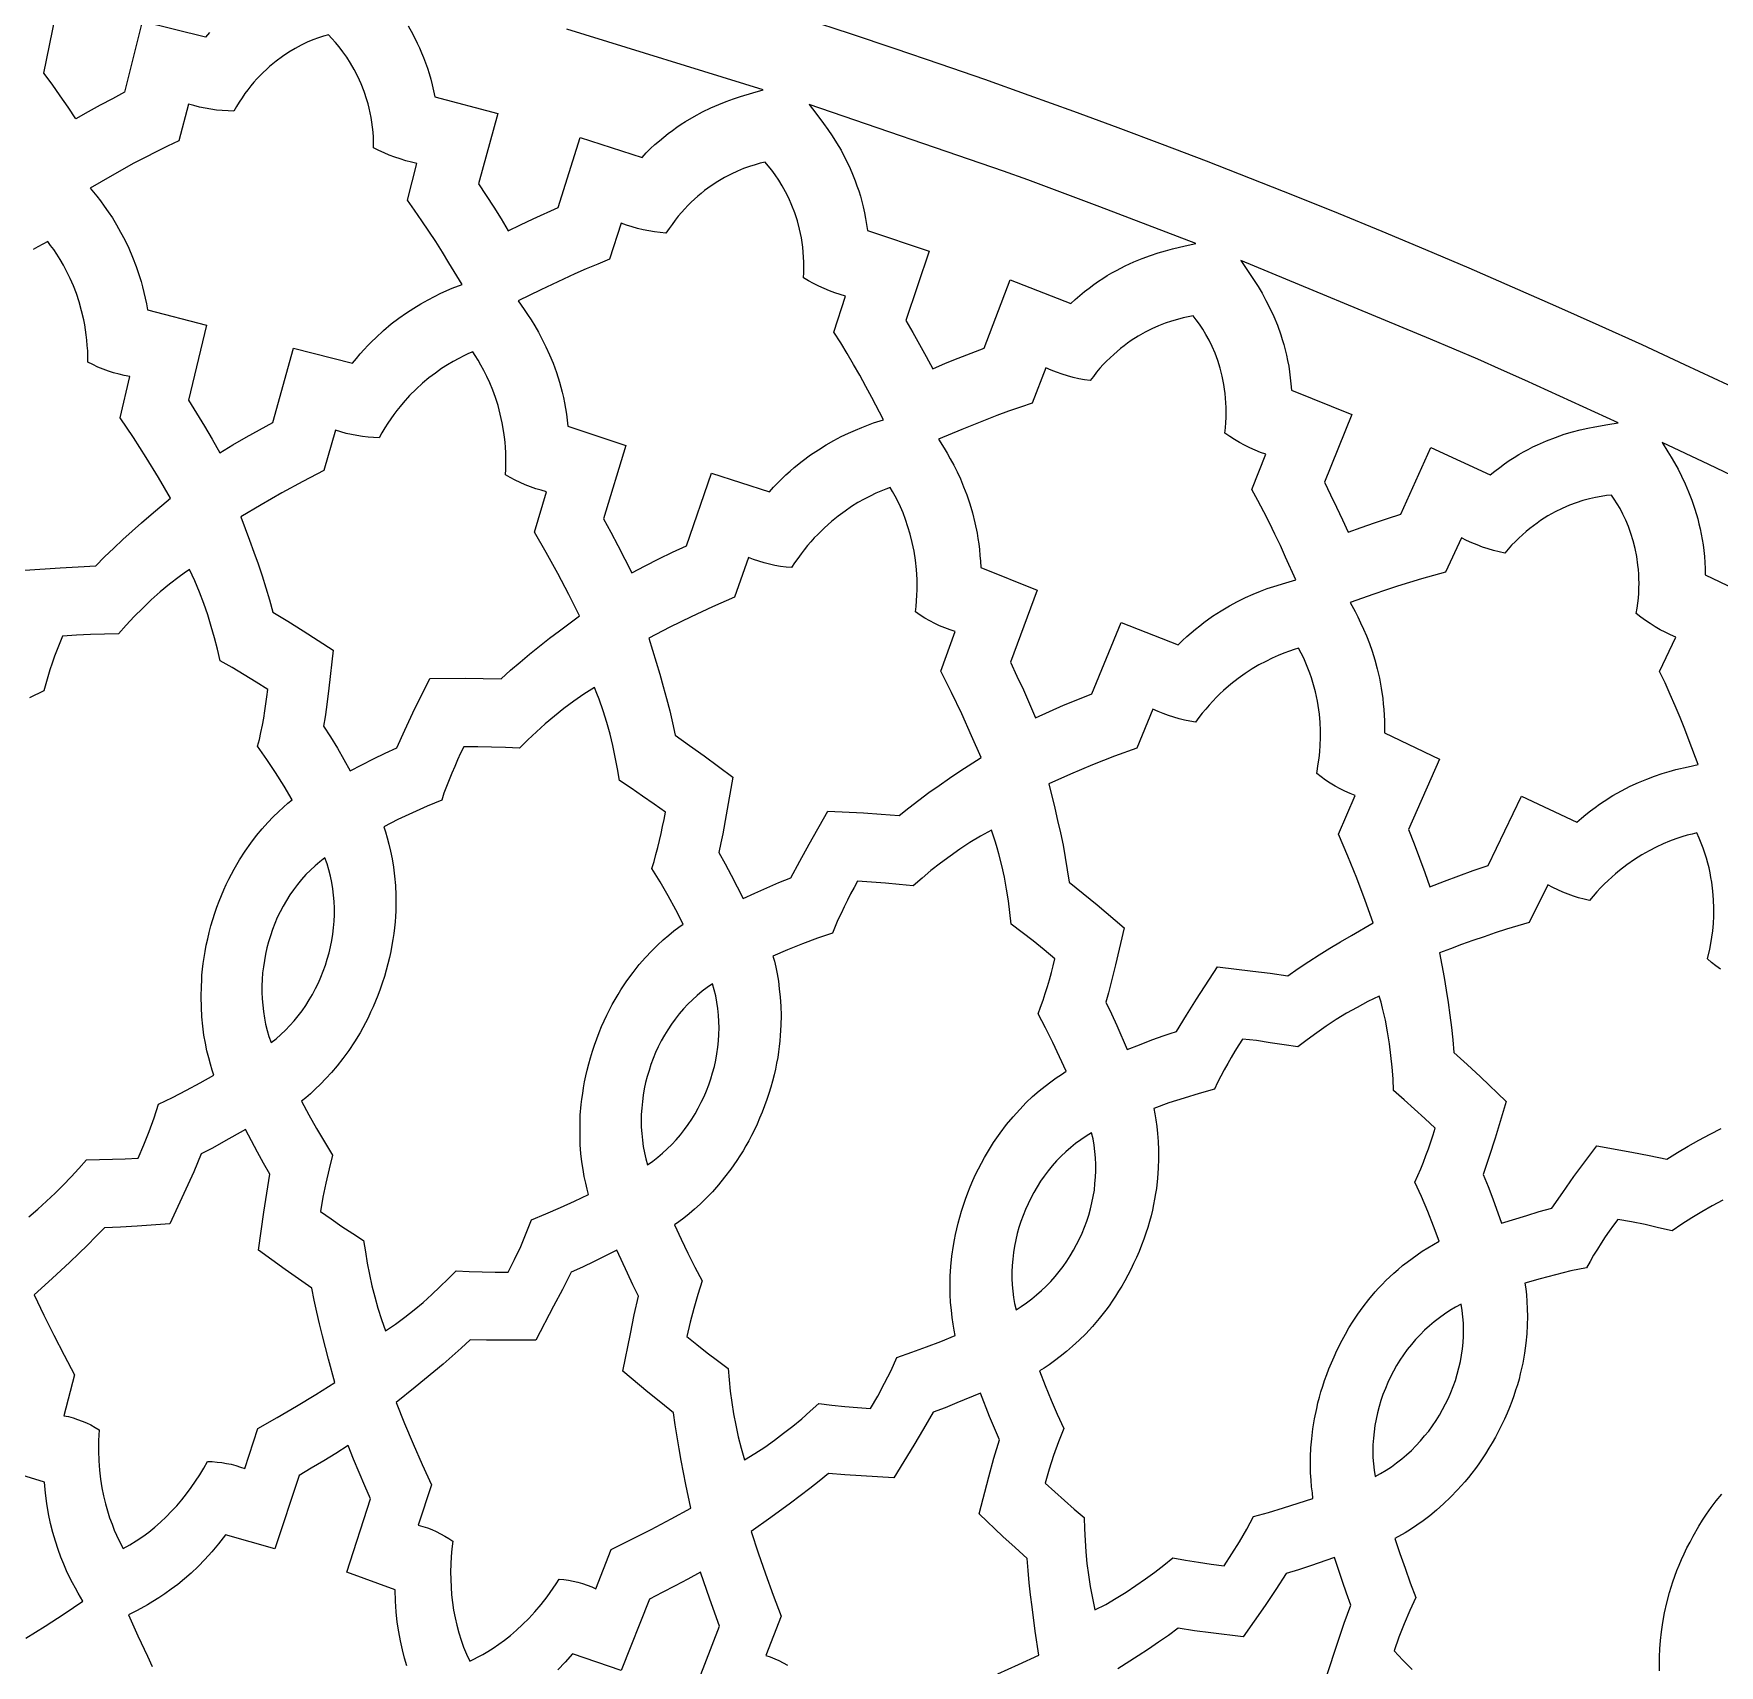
# Model space of a CAD drawing. Extents: x -550 to 550, y -550 to 550.
# Drawn here: x 101.2 to 206.7, y 358.4 to 460.5 of the extents above; entities that cross this region are included whole.
import ezdxf

# ---------------------------------------------------------------- set-up
doc = ezdxf.new("R2010")
doc.units = 0
doc.layers.add('LAYER_1', color=18, linetype='CONTINUOUS')
doc.layers.add('LAYER_10', color=4, linetype='CONTINUOUS')

msp = doc.modelspace()

# ---------------------------------------------------------------- linework, layer by layer
at = {"layer": 'LAYER_1'}
msp.add_lwpolyline([(0, 550, 0.414214), (-550, 0, 0.414214), (0, -550, 0.414214), (550, 0, 0.414214)], format="xyb", close=True, dxfattribs=at)
for points in [[(112.23, 460.54), (111.98, 460.24), (108.02, 461.23), (106.92, 456.79), (106.16, 456.39), (105.39, 455.98), (104.64, 455.56), (103.88, 455.14), (103.39, 455.86), (102.9, 456.58), (102.39, 457.29), (101.87, 457.99), (102.8, 462.47)], [(124.67, 460.94), (124.96, 460.42), (125.24, 459.86), (125.38, 459.57), (125.51, 459.27), (125.63, 458.96), (125.75, 458.64), (125.87, 458.31), (125.98, 457.97), (126.08, 457.62), (126.17, 457.26), (126.26, 456.89), (126.33, 456.51), (130.27, 455.47), (129.07, 451.06), (129.55, 450.33), (130.02, 449.61), (130.48, 448.87), (130.92, 448.13), (131.7, 448.51), (132.48, 448.88), (134.05, 449.59), (135.42, 453.96), (139.3, 452.72), (139.57, 453), (139.84, 453.27), (140.11, 453.52), (140.39, 453.76), (140.66, 453.99), (140.94, 454.21), (141.21, 454.41), (141.48, 454.61), (141.75, 454.79), (142.02, 454.97), (142.56, 455.28), (143.09, 455.57), (143.6, 455.81), (144.1, 456.03), (144.57, 456.22), (145.03, 456.38), (145.46, 456.53), (146.24, 456.76), (146.89, 456.95), (134.6, 460.73)], [(100.68, 426.9), (102.9, 427.05), (104.02, 427.12), (105.13, 427.17), (105.68, 427.73), (106.25, 428.28), (106.82, 428.82), (107.4, 429.35), (107.99, 429.87), (108.59, 430.39), (109.79, 431.41), (109.05, 432.69), (108.28, 433.96), (107.48, 435.21), (106.66, 436.44), (107.26, 439.01), (106.91, 439.08), (106.58, 439.16), (106.24, 439.25), (105.91, 439.36), (105.58, 439.48), (105.26, 439.61), (104.94, 439.76), (104.63, 439.91), (104.63, 440.27), (104.62, 440.62), (104.59, 440.96), (104.56, 441.29), (104.53, 441.62), (104.48, 441.94), (104.43, 442.25), (104.37, 442.55), (104.24, 443.13), (104.08, 443.68), (103.91, 444.2), (103.72, 444.69), (103.52, 445.15), (103.32, 445.57), (103.11, 445.97), (102.9, 446.33), (102.69, 446.66), (102.49, 446.95), (102.3, 447.22), (102.13, 447.45), (101.81, 447.29), (101.5, 447.13), (101.21, 446.96)], [(207.49, 432.82), (206.04, 433.52), (204.59, 434.21), (203.13, 434.88), (203.48, 434.31), (203.68, 433.97), (203.9, 433.61), (204.12, 433.21), (204.34, 432.78), (204.56, 432.31), (204.78, 431.81), (204.99, 431.28), (205.18, 430.72), (205.35, 430.12), (205.43, 429.81), (205.51, 429.49), (205.57, 429.16), (205.63, 428.83), (205.69, 428.48), (205.73, 428.13), (205.77, 427.76), (205.79, 427.39), (205.81, 427.01), (205.82, 426.62), (209.49, 424.87)], [(100.93, 386.46), (101.5, 386.94), (102.05, 387.43), (102.58, 387.93), (103.09, 388.44), (103.58, 388.96), (104.07, 389.49), (104.54, 390.03), (105.35, 390.04), (106.16, 390.06), (106.97, 390.09), (107.78, 390.13), (108.14, 390.96), (108.47, 391.8), (108.78, 392.65), (109.05, 393.51), (109.93, 393.93), (110.8, 394.38), (111.66, 394.83), (112.51, 395.31), (112.41, 395.63), (112.3, 396), (112.19, 396.4), (112.08, 396.84), (111.98, 397.32), (111.89, 397.83), (111.82, 398.38), (111.76, 398.96), (111.73, 399.57), (111.71, 400.21), (111.73, 400.88), (111.75, 401.23), (111.77, 401.58), (111.81, 401.94), (111.85, 402.31), (111.91, 402.68), (111.97, 403.06), (112.04, 403.45), (112.13, 403.84), (112.22, 404.24), (112.33, 404.65), (112.45, 405.05), (112.57, 405.45), (112.7, 405.83), (112.84, 406.2), (112.99, 406.56), (113.14, 406.91), (113.29, 407.25), (113.45, 407.58), (113.61, 407.89), (113.78, 408.2), (114.12, 408.79), (114.47, 409.33), (114.83, 409.83), (115.18, 410.3), (115.54, 410.73), (115.89, 411.12), (116.23, 411.47), (116.55, 411.79), (116.86, 412.08), (117.15, 412.33), (117.42, 412.54), (116.91, 413.4), (116.37, 414.24), (115.82, 415.07), (115.25, 415.89), (115.36, 416.32), (115.46, 416.76), (115.55, 417.21), (115.63, 417.65), (115.7, 418.1), (115.77, 418.54), (115.83, 418.99), (115.88, 419.44), (115.15, 419.9), (114.41, 420.36), (113.66, 420.81), (112.9, 421.24), (112.74, 421.96), (112.55, 422.68), (112.35, 423.39), (112.13, 424.1), (111.89, 424.81), (111.62, 425.53), (111.32, 426.24), (110.98, 426.95), (110.66, 426.72), (110.35, 426.49), (109.74, 426.03), (109.15, 425.54), (108.59, 425.04), (108.06, 424.53), (107.53, 424), (107.03, 423.47), (106.54, 422.92), (105.66, 422.9), (104.79, 422.87), (103.92, 422.83), (103.05, 422.77), (102.88, 422.36), (102.71, 421.94), (102.55, 421.52), (102.4, 421.09), (102.26, 420.66), (102.12, 420.23), (101.99, 419.8), (101.87, 419.36), (100.97, 418.92)], [(206.77, 401.95), (206.49, 402.15), (206.22, 402.37), (205.96, 402.6), (206.1, 403.2), (206.17, 403.56), (206.23, 403.94), (206.29, 404.35), (206.33, 404.8), (206.35, 405.27), (206.36, 405.77), (206.34, 406.29), (206.3, 406.83), (206.23, 407.39), (206.18, 407.68), (206.12, 407.98), (206.06, 408.28), (205.98, 408.58), (205.89, 408.89), (205.8, 409.2), (205.69, 409.51), (205.57, 409.83), (205.44, 410.15), (205.29, 410.47), (205.01, 410.4), (204.7, 410.32), (204.35, 410.22), (203.99, 410.09), (203.59, 409.95), (203.18, 409.78), (202.75, 409.58), (202.31, 409.35), (201.86, 409.1), (201.39, 408.81), (200.92, 408.48), (200.45, 408.12), (200.21, 407.92), (199.98, 407.71), (199.74, 407.5), (199.5, 407.27), (199.27, 407.03), (199.04, 406.78), (198.8, 406.52), (198.58, 406.25), (198.24, 406.32), (197.9, 406.41), (197.57, 406.52), (197.24, 406.63), (196.92, 406.76), (196.6, 406.9), (196.29, 407.06), (195.98, 407.23), (194.81, 404.86), (193.39, 404.44), (192.68, 404.21), (191.98, 403.98), (191.28, 403.74), (190.58, 403.49), (189.88, 403.23), (189.19, 402.97), (189.34, 402.19), (189.48, 401.42), (189.61, 400.64), (189.74, 399.86), (189.85, 399.08), (189.95, 398.3), (190.03, 397.52), (190.1, 396.73), (190.93, 395.98), (191.75, 395.22), (193.36, 393.68), (192.67, 391.38), (192.31, 390.24), (192.12, 389.67), (191.93, 389.11), (192.24, 388.35), (192.53, 387.59), (193.08, 386.06), (194.65, 386.55), (195.44, 386.79), (196.23, 387), (196.91, 387.99), (197.61, 388.97), (199.04, 390.9), (201.23, 390.51), (202.32, 390.3), (203.41, 390.07), (204.08, 390.48), (204.75, 390.87), (205.43, 391.26), (206.12, 391.63), (206.82, 391.99)], [(206.92, 387.5), (206.26, 387.15), (205.61, 386.78), (204.98, 386.39), (204.36, 385.99), (203.75, 385.58), (202.9, 385.78), (202.06, 385.97), (201.2, 386.14), (200.35, 386.3), (200.08, 385.94), (199.82, 385.57), (199.57, 385.2), (199.32, 384.82), (199.08, 384.44), (198.84, 384.05), (198.62, 383.67), (198.4, 383.27), (197.42, 383.07), (196.46, 382.84), (195.49, 382.58), (194.54, 382.3), (194.59, 381.96), (194.63, 381.58), (194.66, 381.16), (194.69, 380.71), (194.7, 380.22), (194.68, 379.69), (194.65, 379.14), (194.6, 378.55), (194.52, 377.94), (194.4, 377.3), (194.33, 376.97), (194.25, 376.64), (194.17, 376.3), (194.07, 375.96), (193.96, 375.61), (193.84, 375.26), (193.72, 374.9), (193.58, 374.53), (193.42, 374.17), (193.26, 373.8), (193.08, 373.42), (192.89, 373.05), (192.7, 372.68), (192.5, 372.32), (192.29, 371.98), (192.08, 371.64), (191.87, 371.32), (191.66, 371.01), (191.44, 370.71), (191.22, 370.42), (191, 370.15), (190.78, 369.88), (190.33, 369.38), (189.88, 368.92), (189.44, 368.5), (189, 368.11), (188.58, 367.76), (188.17, 367.45), (187.77, 367.17), (187.39, 366.91), (187.04, 366.69), (186.41, 366.33), (186.72, 365.41), (187.04, 364.48), (187.37, 363.56), (187.72, 362.65), (187.34, 361.83), (186.98, 361), (186.65, 360.16), (186.35, 359.31), (186.91, 358.72), (187.49, 358.14)], [(161.57, 357.88), (162.85, 358.46), (164.12, 359.05), (163.9, 360.55), (163.7, 362.06), (163.61, 362.82), (163.53, 363.57), (163.46, 364.33), (163.4, 365.09), (162.64, 365.77), (161.88, 366.47), (160.39, 367.88), (161, 370.2), (161.32, 371.36), (161.66, 372.51), (161.35, 373.23), (161.05, 373.96), (160.47, 375.43), (159, 374.82), (158.26, 374.52), (157.52, 374.24), (156.92, 373.2), (156.31, 372.17), (155.06, 370.13), (153.01, 370.25), (151.98, 370.32), (150.96, 370.41), (150.38, 369.93), (149.79, 369.46), (149.19, 369), (148.58, 368.54), (147.35, 367.65), (146.12, 366.78), (146.56, 365.44), (147.03, 364.12), (147.51, 362.8), (148.01, 361.48), (147.04, 359.03), (147.32, 358.94), (147.6, 358.82), (147.87, 358.7), (148.14, 358.56), (148.4, 358.41)], [(124.59, 358.37), (124.45, 358.86), (124.31, 359.38), (124.19, 359.93), (124.08, 360.51), (123.99, 361.11), (123.92, 361.75), (123.87, 362.42), (123.85, 363.12), (120.84, 364.23), (122.31, 368.82), (121.95, 369.64), (121.6, 370.47), (121.25, 371.31), (120.92, 372.15), (120.15, 371.66), (119.39, 371.19), (118.61, 370.73), (117.84, 370.27), (116.33, 365.7), (113.24, 366.56), (112.81, 366.01), (112.38, 365.5), (111.95, 365.03), (111.52, 364.59), (111.09, 364.18), (110.67, 363.81), (110.25, 363.47), (109.84, 363.16), (109.45, 362.88), (109.07, 362.62), (108.7, 362.39), (108.36, 362.18), (107.72, 361.83), (107.18, 361.56), (107.76, 360.26), (108.35, 358.98), (108.66, 358.34)], [(100.74, 360.11), (101.35, 360.48), (101.95, 360.86), (103.14, 361.63), (104.32, 362.41), (104.02, 362.93), (103.85, 363.23), (103.67, 363.56), (103.49, 363.92), (103.3, 364.31), (103.12, 364.73), (102.94, 365.18), (102.77, 365.66), (102.6, 366.17), (102.44, 366.71), (102.3, 367.28), (102.17, 367.89), (102.06, 368.52), (101.97, 369.18), (101.91, 369.87), (98.84, 370.8)], [(202.97, 358.07), (202.96, 358.49), (202.96, 358.94), (202.98, 359.43), (203.02, 359.95), (203.08, 360.5), (203.16, 361.08), (203.27, 361.68), (203.41, 362.31), (203.58, 362.96), (203.68, 363.3), (203.79, 363.63), (203.91, 363.98), (204.04, 364.33), (204.19, 364.68), (204.34, 365.03), (204.5, 365.39), (204.68, 365.75), (204.87, 366.12), (205.07, 366.49), (205.43, 367.12), (205.65, 367.48), (205.91, 367.86), (206.19, 368.27), (206.5, 368.69), (206.85, 369.12)], [(182.11, 357.65), (182.85, 359.92), (183.24, 361.05), (183.64, 362.17), (183.37, 362.91), (183.12, 363.65), (182.63, 365.15), (181.13, 364.63), (180.37, 364.38), (179.61, 364.14), (178.96, 363.14), (178.28, 362.15), (176.91, 360.19), (174.88, 360.44), (173.86, 360.57), (172.85, 360.73), (172.24, 360.28), (171.62, 359.85), (170.99, 359.42), (170.35, 359.01), (169.08, 358.19)], [(142.41, 356.37), (144.15, 360.85), (143.54, 362.54), (142.95, 364.23), (142.16, 363.8), (141.37, 363.37), (140.57, 362.96), (139.76, 362.55), (137.99, 358.08), (134.96, 359.13), (134.5, 358.61), (134.04, 358.13)]]:
    msp.add_lwpolyline(points, dxfattribs=at)
for points in [[(112.88, 434.25), (113.7, 434.74), (114.53, 435.22), (115.36, 435.69), (116.2, 436.14), (117.49, 440.78), (121.19, 439.85), (121.43, 440.14), (121.67, 440.43), (121.91, 440.7), (122.15, 440.96), (122.39, 441.21), (122.64, 441.44), (123.12, 441.89), (123.61, 442.3), (124.09, 442.66), (124.56, 443), (125.02, 443.3), (125.47, 443.57), (125.91, 443.81), (126.32, 444.03), (126.72, 444.22), (127.43, 444.54), (128.04, 444.78), (127.22, 446.13), (126.81, 446.79), (126.39, 447.45), (125.96, 448.11), (125.52, 448.76), (125.07, 449.41), (124.62, 450.04), (125.22, 452.34), (124.87, 452.42), (124.52, 452.51), (124.17, 452.62), (123.83, 452.73), (123.49, 452.86), (123.16, 453), (122.84, 453.16), (122.51, 453.32), (122.51, 453.66), (122.49, 453.98), (122.47, 454.3), (122.44, 454.62), (122.4, 454.92), (122.35, 455.22), (122.29, 455.51), (122.23, 455.79), (122.16, 456.07), (122.08, 456.33), (121.91, 456.85), (121.72, 457.33), (121.52, 457.79), (121.3, 458.22), (121.07, 458.61), (120.83, 458.98), (120.59, 459.32), (120.35, 459.63), (120.12, 459.91), (119.89, 460.16), (119.68, 460.39), (119.38, 460.3), (119.06, 460.2), (118.71, 460.07), (118.35, 459.92), (117.98, 459.74), (117.6, 459.53), (117.2, 459.3), (116.8, 459.03), (116.4, 458.73), (116, 458.4), (115.8, 458.22), (115.6, 458.04), (115.41, 457.84), (115.21, 457.63), (115.02, 457.42), (114.83, 457.19), (114.64, 456.95), (114.46, 456.71), (114.28, 456.45), (114.1, 456.18), (113.93, 455.9), (113.76, 455.61), (113.4, 455.63), (113.04, 455.65), (112.68, 455.68), (112.32, 455.73), (111.97, 455.8), (111.61, 455.87), (111.26, 455.96), (110.92, 456.05), (110.33, 453.76), (109.61, 453.42), (108.91, 453.07), (108.21, 452.71), (107.51, 452.35), (106.14, 451.58), (104.77, 450.8), (105.18, 450.3), (105.41, 450), (105.65, 449.67), (105.9, 449.31), (106.16, 448.93), (106.42, 448.51), (106.68, 448.05), (106.94, 447.57), (107.19, 447.05), (107.43, 446.49), (107.66, 445.9), (107.87, 445.28), (107.96, 444.95), (108.05, 444.62), (108.14, 444.28), (108.22, 443.92), (108.29, 443.56), (108.36, 443.19), (112.05, 442.22), (110.92, 437.54), (111.43, 436.73), (111.93, 435.91), (112.41, 435.09)], [(157.49, 439.5), (158.28, 439.84), (159.09, 440.16), (160.7, 440.78), (162.33, 445.06), (166.12, 443.58), (166.41, 443.84), (166.7, 444.09), (166.98, 444.33), (167.27, 444.55), (167.56, 444.77), (167.85, 444.97), (168.13, 445.15), (168.41, 445.33), (168.7, 445.5), (168.98, 445.65), (169.53, 445.94), (170.07, 446.19), (170.6, 446.4), (171.11, 446.59), (171.6, 446.75), (172.06, 446.88), (172.5, 447), (173.29, 447.18), (173.95, 447.33), (170.95, 448.48), (167.95, 449.63), (166.44, 450.2), (164.94, 450.76), (163.43, 451.32), (161.91, 451.85), (149.75, 456.02), (150.17, 455.49), (150.66, 454.84), (150.92, 454.47), (151.2, 454.07), (151.47, 453.63), (151.75, 453.17), (152.02, 452.66), (152.28, 452.13), (152.52, 451.56), (152.64, 451.26), (152.75, 450.95), (152.86, 450.63), (152.96, 450.3), (153.05, 449.97), (153.14, 449.62), (153.22, 449.26), (153.29, 448.9), (153.35, 448.52), (153.41, 448.14), (157.27, 446.85), (155.81, 442.52), (156.24, 441.77), (156.67, 441.02), (157.08, 440.26)], [(138.66, 426.74), (139.5, 427.18), (140.36, 427.61), (141.21, 428.02), (142.08, 428.42), (143.64, 432.97), (147.28, 431.81), (147.53, 432.09), (147.79, 432.36), (148.05, 432.62), (148.3, 432.86), (148.56, 433.09), (148.82, 433.32), (149.33, 433.73), (149.84, 434.11), (150.34, 434.44), (150.83, 434.75), (151.31, 435.02), (151.77, 435.26), (152.22, 435.48), (152.65, 435.67), (153.05, 435.83), (153.78, 436.11), (154.4, 436.31), (153.67, 437.71), (153.3, 438.4), (152.92, 439.09), (152.53, 439.77), (152.13, 440.45), (151.73, 441.12), (151.31, 441.78), (152.04, 444.04), (151.7, 444.14), (151.36, 444.25), (151.02, 444.38), (150.69, 444.52), (150.36, 444.67), (150.03, 444.83), (149.72, 445.01), (149.41, 445.19), (149.42, 445.52), (149.43, 445.85), (149.42, 446.17), (149.41, 446.49), (149.39, 446.8), (149.36, 447.1), (149.32, 447.39), (149.27, 447.68), (149.22, 447.96), (149.16, 448.23), (149.02, 448.75), (148.86, 449.25), (148.68, 449.72), (148.49, 450.16), (148.28, 450.57), (148.07, 450.95), (147.85, 451.3), (147.63, 451.63), (147.42, 451.92), (147.2, 452.19), (147, 452.42), (146.7, 452.35), (146.37, 452.26), (146.02, 452.15), (145.65, 452.02), (145.27, 451.86), (144.87, 451.67), (144.47, 451.46), (144.05, 451.22), (143.63, 450.95), (143.21, 450.64), (143, 450.47), (142.79, 450.3), (142.58, 450.11), (142.37, 449.92), (142.17, 449.71), (141.97, 449.5), (141.76, 449.27), (141.56, 449.04), (141.37, 448.79), (141.18, 448.53), (140.99, 448.27), (140.8, 447.99), (140.44, 448.02), (140.09, 448.07), (139.73, 448.12), (139.38, 448.19), (139.02, 448.28), (138.68, 448.37), (138.33, 448.48), (137.99, 448.6), (137.26, 446.35), (136.54, 446.05), (135.81, 445.75), (135.09, 445.44), (134.38, 445.11), (132.96, 444.44), (131.55, 443.74), (131.92, 443.21), (132.13, 442.9), (132.36, 442.56), (132.59, 442.19), (132.82, 441.78), (133.06, 441.34), (133.29, 440.88), (133.52, 440.37), (133.74, 439.84), (133.94, 439.27), (134.13, 438.67), (134.3, 438.03), (134.38, 437.7), (134.45, 437.36), (134.51, 437.01), (134.57, 436.65), (134.62, 436.29), (134.66, 435.91), (138.29, 434.71), (136.88, 430.11), (137.34, 429.28), (137.79, 428.44), (138.23, 427.59)], [(183.48, 429.28), (184.3, 429.57), (185.12, 429.86), (185.95, 430.14), (186.78, 430.4), (188.66, 434.57), (192.36, 432.86), (192.66, 433.1), (192.96, 433.33), (193.26, 433.55), (193.56, 433.76), (193.86, 433.95), (194.16, 434.13), (194.45, 434.3), (194.75, 434.46), (195.04, 434.61), (195.33, 434.75), (195.9, 435), (196.45, 435.21), (196.99, 435.4), (197.51, 435.55), (198, 435.68), (198.48, 435.79), (198.92, 435.87), (199.72, 436.01), (200.38, 436.12), (197.46, 437.45), (194.53, 438.78), (193.07, 439.44), (191.6, 440.09), (190.12, 440.72), (188.64, 441.35), (176.76, 446.27), (177.14, 445.71), (177.6, 445.03), (177.84, 444.64), (178.09, 444.23), (178.33, 443.77), (178.58, 443.29), (178.82, 442.77), (179.05, 442.22), (179.26, 441.63), (179.36, 441.33), (179.45, 441.01), (179.54, 440.69), (179.62, 440.35), (179.69, 440.01), (179.76, 439.66), (179.81, 439.3), (179.86, 438.93), (179.9, 438.55), (179.93, 438.16), (183.71, 436.64), (181.99, 432.4), (182.38, 431.62), (182.75, 430.85), (183.12, 430.06)], [(163.92, 417.67), (164.79, 418.07), (165.67, 418.45), (166.56, 418.82), (167.45, 419.17), (169.28, 423.62), (172.84, 422.24), (173.11, 422.5), (173.38, 422.75), (173.65, 422.99), (173.92, 423.22), (174.19, 423.43), (174.46, 423.64), (175, 424.02), (175.53, 424.37), (176.05, 424.67), (176.56, 424.95), (177.05, 425.19), (177.53, 425.4), (177.99, 425.59), (178.42, 425.75), (178.84, 425.89), (179.59, 426.12), (180.21, 426.29), (179.57, 427.72), (179.24, 428.44), (178.9, 429.15), (178.56, 429.86), (178.2, 430.56), (177.83, 431.26), (177.46, 431.95), (178.33, 434.15), (177.99, 434.27), (177.66, 434.41), (177.33, 434.56), (177, 434.72), (176.68, 434.89), (176.37, 435.07), (176.07, 435.26), (175.77, 435.47), (175.8, 435.8), (175.83, 436.13), (175.84, 436.45), (175.85, 436.76), (175.84, 437.07), (175.83, 437.37), (175.81, 437.66), (175.78, 437.95), (175.75, 438.23), (175.7, 438.51), (175.6, 439.04), (175.47, 439.54), (175.32, 440.02), (175.15, 440.47), (174.97, 440.89), (174.78, 441.28), (174.58, 441.65), (174.38, 441.98), (174.18, 442.29), (173.98, 442.56), (173.79, 442.81), (173.48, 442.75), (173.15, 442.68), (172.8, 442.59), (172.42, 442.48), (172.03, 442.35), (171.62, 442.19), (171.2, 442), (170.77, 441.78), (170.34, 441.54), (169.9, 441.26), (169.68, 441.1), (169.46, 440.94), (169.24, 440.77), (169.02, 440.59), (168.81, 440.4), (168.59, 440.19), (168.37, 439.98), (168.16, 439.76), (167.95, 439.53), (167.74, 439.28), (167.54, 439.02), (167.34, 438.76), (166.98, 438.81), (166.63, 438.88), (166.28, 438.96), (165.93, 439.06), (165.58, 439.16), (165.24, 439.28), (164.9, 439.41), (164.57, 439.55), (163.71, 437.34), (162.97, 437.09), (162.23, 436.84), (161.49, 436.57), (160.76, 436.29), (159.3, 435.7), (157.85, 435.09), (158.2, 434.54), (158.39, 434.22), (158.59, 433.86), (158.8, 433.48), (159.01, 433.06), (159.22, 432.61), (159.42, 432.12), (159.62, 431.61), (159.8, 431.06), (159.97, 430.48), (160.13, 429.87), (160.26, 429.22), (160.32, 428.88), (160.37, 428.54), (160.41, 428.19), (160.44, 427.83), (160.47, 427.46), (160.49, 427.08), (164.03, 425.65), (162.35, 421.15), (162.76, 420.28), (163.16, 419.42), (163.55, 418.54)], [(121.05, 414.36), (122.5, 415.1), (123.23, 415.46), (123.97, 415.79), (124.46, 416.89), (124.97, 417.97), (126.03, 420.12), (128.26, 420.14), (129.37, 420.13), (130.49, 420.11), (131.07, 420.64), (131.67, 421.15), (132.27, 421.66), (132.89, 422.15), (133.51, 422.64), (134.13, 423.11), (135.39, 424.05), (134.73, 425.38), (134.03, 426.7), (133.31, 428), (132.57, 429.28), (133.32, 431.81), (132.98, 431.9), (132.65, 432), (132.32, 432.11), (131.99, 432.24), (131.67, 432.38), (131.36, 432.53), (131.05, 432.7), (130.75, 432.87), (130.77, 433.23), (130.78, 433.58), (130.78, 433.92), (130.77, 434.26), (130.75, 434.58), (130.73, 434.9), (130.69, 435.22), (130.65, 435.52), (130.55, 436.11), (130.43, 436.67), (130.29, 437.2), (130.13, 437.7), (129.96, 438.17), (129.78, 438.61), (129.6, 439.02), (129.41, 439.39), (129.22, 439.73), (129.04, 440.04), (128.87, 440.32), (128.71, 440.56), (128.44, 440.45), (128.15, 440.31), (127.83, 440.15), (127.49, 439.96), (127.13, 439.75), (126.75, 439.51), (126.37, 439.23), (125.97, 438.93), (125.57, 438.59), (125.17, 438.22), (124.76, 437.82), (124.36, 437.37), (124.16, 437.13), (123.97, 436.89), (123.77, 436.63), (123.58, 436.36), (123.39, 436.09), (123.21, 435.8), (123.03, 435.5), (122.85, 435.19), (122.5, 435.2), (122.16, 435.23), (121.81, 435.27), (121.46, 435.32), (121.12, 435.38), (120.78, 435.46), (120.45, 435.56), (120.12, 435.67), (119.39, 433.13), (118.07, 432.45), (116.76, 431.74), (115.47, 431), (114.19, 430.24), (114.75, 428.77), (115.02, 428.03), (115.28, 427.29), (115.53, 426.54), (115.77, 425.79), (115.99, 425.04), (116.2, 424.28), (117.15, 423.71), (118.1, 423.11), (119.97, 421.9), (119.7, 419.52), (119.55, 418.33), (119.47, 417.74), (119.37, 417.15), (119.82, 416.47), (120.24, 415.77)], [(145.62, 406.37), (146.36, 406.71), (147.11, 407.04), (147.86, 407.36), (148.62, 407.65), (149.17, 408.71), (149.75, 409.76), (150.93, 411.84), (153.16, 411.72), (154.27, 411.65), (155.38, 411.55), (155.99, 412.04), (156.62, 412.52), (157.25, 412.99), (157.89, 413.44), (158.54, 413.89), (159.19, 414.33), (160.51, 415.19), (159.92, 416.55), (159.31, 417.91), (158.67, 419.25), (158, 420.59), (158.9, 423.06), (158.57, 423.17), (158.25, 423.29), (157.92, 423.43), (157.61, 423.57), (157.3, 423.73), (156.99, 423.91), (156.7, 424.09), (156.41, 424.29), (156.45, 424.64), (156.48, 424.99), (156.5, 425.33), (156.51, 425.67), (156.51, 425.99), (156.51, 426.31), (156.49, 426.63), (156.47, 426.94), (156.41, 427.53), (156.32, 428.1), (156.21, 428.64), (156.08, 429.15), (155.94, 429.62), (155.79, 430.07), (155.63, 430.49), (155.47, 430.87), (155.3, 431.22), (155.14, 431.54), (154.98, 431.82), (154.83, 432.07), (154.55, 431.97), (154.25, 431.85), (153.92, 431.71), (153.57, 431.54), (153.2, 431.35), (152.81, 431.13), (152.41, 430.88), (152, 430.6), (151.58, 430.29), (151.15, 429.94), (150.72, 429.56), (150.29, 429.14), (150.08, 428.92), (149.87, 428.68), (149.66, 428.44), (149.45, 428.18), (149.25, 427.92), (149.05, 427.64), (148.85, 427.36), (148.65, 427.06), (148.31, 427.09), (147.96, 427.14), (147.62, 427.2), (147.28, 427.27), (146.94, 427.36), (146.61, 427.46), (146.28, 427.57), (145.96, 427.7), (145.08, 425.22), (143.72, 424.62), (142.37, 423.99), (141.04, 423.33), (139.72, 422.65), (140.19, 421.15), (140.41, 420.39), (140.63, 419.63), (140.83, 418.88), (141.03, 418.11), (141.21, 417.35), (141.37, 416.58), (142.28, 415.94), (143.19, 415.29), (144.98, 413.96), (144.57, 411.6), (144.35, 410.42), (144.23, 409.84), (144.1, 409.25), (144.5, 408.54), (144.88, 407.83)], [(188.6, 407.1), (189.5, 407.45), (190.4, 407.79), (191.31, 408.11), (192.23, 408.43), (194.32, 412.76), (197.79, 411.15), (198.07, 411.4), (198.36, 411.63), (198.64, 411.85), (198.93, 412.06), (199.21, 412.26), (199.49, 412.45), (200.05, 412.8), (200.59, 413.11), (201.13, 413.39), (201.65, 413.63), (202.16, 413.84), (202.65, 414.02), (203.12, 414.18), (203.56, 414.32), (203.99, 414.43), (204.75, 414.61), (205.38, 414.74), (204.82, 416.22), (204.54, 416.95), (204.25, 417.68), (203.94, 418.41), (203.63, 419.13), (203.31, 419.85), (202.97, 420.57), (203.98, 422.71), (203.65, 422.86), (203.32, 423.02), (203, 423.18), (202.69, 423.36), (202.38, 423.56), (202.08, 423.76), (201.79, 423.97), (201.5, 424.19), (201.56, 424.52), (201.6, 424.84), (201.64, 425.16), (201.66, 425.47), (201.67, 425.78), (201.68, 426.08), (201.67, 426.37), (201.66, 426.66), (201.64, 426.94), (201.61, 427.22), (201.54, 427.75), (201.44, 428.26), (201.31, 428.74), (201.17, 429.2), (201.02, 429.63), (200.85, 430.03), (200.67, 430.4), (200.49, 430.75), (200.31, 431.06), (200.13, 431.35), (199.95, 431.6), (199.64, 431.57), (199.31, 431.52), (198.95, 431.45), (198.57, 431.37), (198.17, 431.26), (197.75, 431.12), (197.32, 430.96), (196.88, 430.77), (196.44, 430.55), (195.98, 430.3), (195.75, 430.16), (195.52, 430.01), (195.3, 429.85), (195.07, 429.68), (194.84, 429.51), (194.61, 429.32), (194.38, 429.12), (194.16, 428.91), (193.94, 428.69), (193.71, 428.46), (193.49, 428.22), (193.28, 427.96), (192.93, 428.04), (192.58, 428.13), (192.23, 428.23), (191.89, 428.35), (191.55, 428.48), (191.22, 428.61), (190.89, 428.76), (190.57, 428.93), (189.58, 426.77), (188.82, 426.57), (188.06, 426.36), (187.31, 426.14), (186.56, 425.91), (185.82, 425.66), (185.08, 425.41), (183.6, 424.89), (183.91, 424.32), (184.08, 423.98), (184.26, 423.61), (184.45, 423.22), (184.63, 422.79), (184.81, 422.32), (184.99, 421.83), (185.15, 421.3), (185.3, 420.74), (185.44, 420.15), (185.55, 419.53), (185.64, 418.87), (185.68, 418.54), (185.71, 418.19), (185.73, 417.83), (185.75, 417.47), (185.75, 417.1), (185.75, 416.72), (189.19, 415.08), (187.25, 410.68), (187.6, 409.79), (187.95, 408.9), (188.28, 408)], [(169.65, 396.92), (170.42, 397.22), (171.19, 397.52), (171.96, 397.79), (172.35, 397.93), (172.74, 398.05), (173.36, 399.07), (173.99, 400.08), (175.3, 402.09), (177.51, 401.83), (178.61, 401.69), (179.71, 401.53), (180.36, 401.98), (181.01, 402.42), (181.67, 402.84), (182.33, 403.26), (183.01, 403.66), (183.68, 404.06), (185.05, 404.84), (184.54, 406.24), (184.02, 407.63), (183.46, 409.02), (182.88, 410.39), (183.92, 412.81), (183.6, 412.94), (183.28, 413.08), (182.97, 413.23), (182.66, 413.4), (182.36, 413.58), (182.07, 413.77), (181.79, 413.97), (181.51, 414.19), (181.61, 414.79), (181.66, 415.15), (181.7, 415.54), (181.73, 415.96), (181.75, 416.41), (181.75, 416.88), (181.73, 417.38), (181.68, 417.9), (181.61, 418.44), (181.56, 418.72), (181.5, 419), (181.44, 419.29), (181.36, 419.58), (181.28, 419.87), (181.19, 420.17), (181.08, 420.47), (180.96, 420.78), (180.84, 421.09), (180.7, 421.4), (180.55, 421.71), (180.38, 422.02), (180.1, 421.94), (179.8, 421.84), (179.46, 421.71), (179.1, 421.57), (178.72, 421.4), (178.32, 421.2), (177.9, 420.98), (177.47, 420.73), (177.03, 420.44), (176.59, 420.12), (176.14, 419.77), (175.69, 419.38), (175.46, 419.17), (175.24, 418.95), (175.01, 418.72), (174.79, 418.47), (174.57, 418.22), (174.35, 417.96), (174.14, 417.68), (173.93, 417.4), (173.58, 417.45), (173.24, 417.52), (172.9, 417.6), (172.57, 417.7), (172.24, 417.81), (171.91, 417.93), (171.59, 418.06), (171.27, 418.21), (170.25, 415.78), (168.86, 415.27), (167.48, 414.72), (166.11, 414.15), (164.75, 413.55), (165.13, 412.02), (165.3, 411.25), (165.48, 410.48), (165.64, 409.71), (165.78, 408.94), (165.91, 408.16), (166.03, 407.38), (166.9, 406.69), (167.77, 405.98), (169.47, 404.54), (168.92, 402.21), (168.63, 401.05), (168.48, 400.47), (168.32, 399.89), (168.67, 399.16), (169.01, 398.42)], [(123.25, 379.32), (123.87, 379.75), (124.47, 380.19), (125.04, 380.64), (125.6, 381.11), (126.14, 381.59), (126.66, 382.08), (127.18, 382.58), (127.68, 383.09), (128.49, 383.04), (129.3, 383.01), (130.11, 382.99), (130.92, 382.99), (131.33, 383.79), (131.71, 384.61), (132.06, 385.44), (132.39, 386.28), (133.29, 386.65), (134.19, 387.04), (135.07, 387.44), (135.95, 387.86), (135.86, 388.19), (135.78, 388.56), (135.69, 388.97), (135.61, 389.42), (135.54, 389.9), (135.48, 390.42), (135.44, 390.97), (135.42, 391.55), (135.42, 392.16), (135.44, 392.81), (135.5, 393.48), (135.54, 393.82), (135.59, 394.17), (135.64, 394.53), (135.71, 394.9), (135.79, 395.27), (135.87, 395.64), (135.97, 396.03), (136.08, 396.41), (136.2, 396.81), (136.33, 397.2), (136.47, 397.6), (136.62, 397.98), (136.77, 398.36), (136.93, 398.72), (137.1, 399.07), (137.27, 399.41), (137.44, 399.74), (137.62, 400.06), (137.8, 400.36), (137.98, 400.66), (138.36, 401.22), (138.74, 401.74), (139.13, 402.23), (139.51, 402.67), (139.89, 403.07), (140.26, 403.44), (140.62, 403.78), (140.97, 404.07), (141.29, 404.34), (141.6, 404.57), (141.88, 404.77), (141.42, 405.66), (140.94, 406.53), (140.44, 407.4), (139.92, 408.25), (140.05, 408.68), (140.17, 409.11), (140.29, 409.55), (140.4, 409.99), (140.5, 410.43), (140.59, 410.87), (140.68, 411.31), (140.76, 411.76), (140.05, 412.27), (139.34, 412.77), (138.62, 413.26), (137.9, 413.75), (137.77, 414.47), (137.63, 415.2), (137.48, 415.93), (137.3, 416.65), (137.1, 417.38), (136.87, 418.1), (136.61, 418.83), (136.47, 419.19), (136.32, 419.56), (135.66, 419.14), (135.03, 418.7), (134.41, 418.25), (133.82, 417.78), (133.25, 417.3), (132.7, 416.8), (132.16, 416.3), (131.63, 415.78), (130.76, 415.82), (129.89, 415.84), (129.02, 415.85), (128.15, 415.85), (127.95, 415.45), (127.76, 415.04), (127.58, 414.63), (127.4, 414.21), (127.23, 413.79), (127.07, 413.37), (126.91, 412.95), (126.77, 412.52), (125.85, 412.14), (124.93, 411.73), (124.03, 411.31), (123.14, 410.86), (123.25, 410.53), (123.35, 410.17), (123.46, 409.76), (123.57, 409.32), (123.66, 408.84), (123.75, 408.32), (123.82, 407.77), (123.87, 407.18), (123.89, 406.57), (123.9, 405.92), (123.89, 405.59), (123.87, 405.25), (123.85, 404.9), (123.81, 404.54), (123.77, 404.18), (123.72, 403.81), (123.65, 403.44), (123.58, 403.06), (123.5, 402.67), (123.4, 402.28), (123.3, 401.88), (123.18, 401.48), (123.05, 401.08), (122.92, 400.69), (122.78, 400.31), (122.63, 399.95), (122.48, 399.59), (122.32, 399.25), (122.16, 398.91), (122, 398.59), (121.83, 398.28), (121.66, 397.97), (121.31, 397.4), (120.95, 396.86), (120.59, 396.37), (120.23, 395.91), (119.87, 395.49), (119.52, 395.11), (119.18, 394.76), (118.86, 394.44), (118.55, 394.16), (118.26, 393.91), (118, 393.7), (118.46, 392.84), (118.94, 391.99), (119.43, 391.15), (119.94, 390.32), (119.72, 389.45), (119.51, 388.57), (119.34, 387.69), (119.19, 386.8), (119.86, 386.33), (120.52, 385.86), (121.2, 385.41), (121.88, 384.97), (121.99, 384.26), (122.11, 383.56), (122.25, 382.86), (122.4, 382.15), (122.58, 381.45), (122.77, 380.74), (123, 380.03)], [(145.71, 371.26), (146.35, 371.65), (146.98, 372.06), (147.58, 372.49), (148.16, 372.92), (148.73, 373.37), (149.29, 373.83), (149.83, 374.3), (150.36, 374.78), (151.17, 374.68), (151.98, 374.6), (152.78, 374.53), (153.59, 374.47), (154.05, 375.25), (154.47, 376.05), (154.88, 376.85), (155.25, 377.67), (156.18, 377.99), (157.09, 378.32), (158, 378.67), (158.9, 379.03), (158.83, 379.37), (158.77, 379.74), (158.71, 380.16), (158.66, 380.61), (158.61, 381.09), (158.59, 381.61), (158.58, 382.16), (158.59, 382.75), (158.63, 383.36), (158.69, 384), (158.79, 384.67), (158.85, 385.01), (158.92, 385.36), (159, 385.71), (159.08, 386.07), (159.18, 386.44), (159.29, 386.81), (159.41, 387.18), (159.54, 387.57), (159.68, 387.95), (159.84, 388.34), (160, 388.73), (160.17, 389.1), (160.35, 389.47), (160.53, 389.82), (160.72, 390.16), (160.91, 390.49), (161.1, 390.8), (161.3, 391.11), (161.5, 391.4), (161.7, 391.69), (162.11, 392.23), (162.52, 392.72), (162.93, 393.18), (163.34, 393.6), (163.74, 393.98), (164.14, 394.33), (164.52, 394.64), (164.88, 394.91), (165.22, 395.16), (165.54, 395.37), (165.83, 395.56), (165.42, 396.47), (165, 397.37), (164.55, 398.27), (164.08, 399.15), (164.24, 399.57), (164.39, 400), (164.53, 400.43), (164.67, 400.86), (164.79, 401.29), (164.91, 401.73), (165.03, 402.16), (165.13, 402.6), (164.46, 403.16), (163.78, 403.71), (163.09, 404.24), (162.4, 404.77), (162.32, 405.5), (162.23, 406.23), (162.11, 406.96), (161.98, 407.7), (161.82, 408.43), (161.63, 409.16), (161.53, 409.53), (161.42, 409.9), (161.29, 410.27), (161.17, 410.64), (160.48, 410.26), (159.82, 409.86), (159.18, 409.45), (158.57, 409.02), (157.97, 408.57), (157.38, 408.11), (156.82, 407.64), (156.26, 407.16), (155.39, 407.25), (154.53, 407.32), (153.66, 407.39), (152.79, 407.45), (152.57, 407.05), (152.35, 406.66), (152.15, 406.26), (151.94, 405.85), (151.75, 405.44), (151.56, 405.03), (151.38, 404.62), (151.21, 404.2), (150.27, 403.88), (149.34, 403.53), (148.41, 403.16), (147.49, 402.77), (147.58, 402.44), (147.67, 402.07), (147.75, 401.65), (147.83, 401.2), (147.89, 400.72), (147.95, 400.2), (147.98, 399.64), (148, 399.05), (147.99, 398.44), (147.95, 397.79), (147.92, 397.46), (147.89, 397.12), (147.84, 396.77), (147.79, 396.42), (147.72, 396.06), (147.65, 395.7), (147.56, 395.33), (147.47, 394.95), (147.36, 394.57), (147.24, 394.18), (147.11, 393.79), (146.97, 393.39), (146.82, 393), (146.66, 392.62), (146.5, 392.26), (146.33, 391.9), (146.16, 391.55), (145.98, 391.22), (145.8, 390.9), (145.62, 390.58), (145.43, 390.28), (145.24, 389.99), (144.86, 389.44), (144.47, 388.93), (144.08, 388.45), (143.7, 388.02), (143.31, 387.62), (142.94, 387.26), (142.58, 386.93), (142.24, 386.64), (141.91, 386.38), (141.61, 386.15), (141.33, 385.95), (141.74, 385.06), (142.17, 384.18), (142.61, 383.31), (143.07, 382.45), (142.79, 381.6), (142.54, 380.73), (142.31, 379.86), (142.11, 378.98), (142.74, 378.47), (143.38, 377.96), (144.03, 377.47), (144.68, 376.98), (144.75, 376.27), (144.82, 375.56), (144.92, 374.85), (145.03, 374.14), (145.16, 373.42), (145.32, 372.7), (145.5, 371.98)], [(116.09, 397.36), (116.4, 397.6), (116.7, 397.86), (116.99, 398.14), (117.27, 398.42), (117.53, 398.72), (117.79, 399.03), (118.03, 399.35), (118.26, 399.68), (118.48, 400.02), (118.68, 400.37), (118.87, 400.73), (119.05, 401.09), (119.21, 401.45), (119.36, 401.82), (119.49, 402.2), (119.61, 402.57), (119.72, 402.96), (119.81, 403.35), (119.89, 403.74), (119.95, 404.14), (120, 404.54), (120.03, 404.95), (120.05, 405.35), (120.05, 405.76), (120.04, 406.17), (120, 406.57), (119.96, 406.98), (119.89, 407.37), (119.81, 407.77), (119.71, 408.16), (119.6, 408.54), (119.46, 408.91), (119.15, 408.67), (118.85, 408.42), (118.55, 408.14), (118.27, 407.86), (118, 407.56), (117.75, 407.24), (117.5, 406.92), (117.27, 406.59), (117.05, 406.24), (116.85, 405.89), (116.66, 405.53), (116.48, 405.17), (116.32, 404.8), (116.18, 404.42), (116.05, 404.04), (115.93, 403.66), (115.83, 403.28), (115.74, 402.89), (115.67, 402.5), (115.61, 402.1), (115.56, 401.71), (115.53, 401.3), (115.52, 400.9), (115.52, 400.5), (115.53, 400.09), (115.57, 399.69), (115.61, 399.29), (115.68, 398.89), (115.75, 398.5), (115.85, 398.12), (115.96, 397.74)], [(139.65, 389.71), (139.97, 389.94), (140.28, 390.18), (140.59, 390.43), (140.88, 390.71), (141.17, 390.99), (141.44, 391.28), (141.7, 391.59), (141.95, 391.91), (142.19, 392.23), (142.41, 392.57), (142.63, 392.91), (142.82, 393.26), (143.01, 393.62), (143.18, 393.98), (143.34, 394.34), (143.48, 394.71), (143.61, 395.09), (143.72, 395.47), (143.83, 395.86), (143.91, 396.25), (143.99, 396.65), (144.04, 397.06), (144.09, 397.46), (144.11, 397.87), (144.12, 398.27), (144.11, 398.68), (144.09, 399.08), (144.05, 399.48), (143.99, 399.88), (143.91, 400.27), (143.82, 400.66), (143.71, 401.04), (143.38, 400.81), (143.06, 400.57), (142.75, 400.31), (142.45, 400.04), (142.17, 399.76), (141.89, 399.46), (141.63, 399.15), (141.38, 398.83), (141.14, 398.5), (140.91, 398.16), (140.7, 397.82), (140.5, 397.46), (140.32, 397.1), (140.15, 396.74), (140, 396.37), (139.86, 395.99), (139.74, 395.62), (139.62, 395.24), (139.52, 394.85), (139.44, 394.46), (139.37, 394.06), (139.32, 393.67), (139.28, 393.26), (139.25, 392.86), (139.24, 392.46), (139.25, 392.06), (139.28, 391.66), (139.32, 391.26), (139.37, 390.86), (139.45, 390.47), (139.54, 390.09)], [(167.64, 361.87), (168.31, 362.22), (168.96, 362.6), (169.59, 362.99), (170.2, 363.39), (170.8, 363.81), (171.38, 364.24), (171.95, 364.68), (172.51, 365.13), (173.31, 364.98), (174.11, 364.85), (174.91, 364.73), (175.72, 364.62), (176.21, 365.37), (176.69, 366.14), (177.14, 366.92), (177.56, 367.72), (178.5, 367.97), (179.43, 368.25), (180.36, 368.54), (181.28, 368.85), (181.24, 369.19), (181.19, 369.57), (181.16, 369.98), (181.13, 370.44), (181.12, 370.92), (181.13, 371.44), (181.15, 372), (181.2, 372.58), (181.27, 373.19), (181.37, 373.82), (181.51, 374.48), (181.59, 374.82), (181.68, 375.17), (181.78, 375.52), (181.89, 375.87), (182.01, 376.23), (182.14, 376.59), (182.28, 376.96), (182.43, 377.33), (182.6, 377.71), (182.78, 378.09), (183.11, 378.74), (183.31, 379.11), (183.53, 379.51), (183.79, 379.93), (184.08, 380.37), (184.41, 380.82), (184.77, 381.29), (185.16, 381.76), (185.38, 381.99), (185.6, 382.23), (185.84, 382.47), (186.08, 382.71), (186.34, 382.94), (186.61, 383.17), (186.88, 383.41), (187.18, 383.63), (187.48, 383.86), (187.79, 384.08), (188.12, 384.3), (188.46, 384.52), (188.82, 384.72), (189.18, 384.93), (188.83, 385.87), (188.46, 386.79), (188.07, 387.72), (187.66, 388.63), (187.84, 389.04), (188.02, 389.46), (188.19, 389.88), (188.35, 390.3), (188.5, 390.72), (188.65, 391.15), (188.79, 391.58), (188.92, 392.01), (188.28, 392.61), (187.63, 393.2), (186.98, 393.78), (186.32, 394.35), (186.29, 395.08), (186.23, 395.81), (186.16, 396.54), (186.07, 397.28), (185.95, 398.02), (185.81, 398.76), (185.63, 399.5), (185.54, 399.88), (185.43, 400.25), (184.72, 399.92), (184.04, 399.56), (183.38, 399.19), (182.74, 398.79), (182.11, 398.38), (181.51, 397.96), (180.91, 397.53), (180.33, 397.08), (179.47, 397.22), (178.61, 397.35), (177.75, 397.48), (176.88, 397.58), (176.64, 397.21), (176.4, 396.82), (176.17, 396.43), (175.95, 396.04), (175.73, 395.65), (175.52, 395.25), (175.31, 394.85), (175.11, 394.44), (174.16, 394.17), (173.21, 393.89), (172.26, 393.58), (171.32, 393.24), (171.39, 392.91), (171.45, 392.53), (171.51, 392.11), (171.56, 391.66), (171.6, 391.17), (171.62, 390.64), (171.62, 390.09), (171.6, 389.5), (171.56, 388.88), (171.48, 388.24), (171.43, 387.91), (171.37, 387.57), (171.31, 387.23), (171.23, 386.88), (171.15, 386.53), (171.05, 386.17), (170.94, 385.8), (170.83, 385.43), (170.7, 385.06), (170.56, 384.68), (170.4, 384.29), (170.24, 383.91), (170.06, 383.53), (169.88, 383.16), (169.7, 382.8), (169.51, 382.45), (169.32, 382.12), (169.12, 381.8), (168.92, 381.49), (168.72, 381.19), (168.52, 380.9), (168.31, 380.62), (167.9, 380.09), (167.48, 379.6), (167.06, 379.15), (166.65, 378.74), (166.24, 378.37), (165.85, 378.03), (165.47, 377.72), (165.11, 377.45), (164.77, 377.21), (164.46, 377), (164.17, 376.82), (164.52, 375.91), (164.89, 375), (165.28, 374.11), (165.69, 373.22), (165.36, 372.38), (165.05, 371.53), (164.78, 370.67), (164.53, 369.8), (165.12, 369.25), (165.73, 368.71), (166.34, 368.18), (166.96, 367.65), (166.99, 366.94), (167.02, 366.22), (167.07, 365.5), (167.14, 364.78), (167.23, 364.06), (167.34, 363.33), (167.48, 362.6)], [(106.84, 365.72), (107.26, 365.94), (107.66, 366.19), (108.06, 366.46), (108.44, 366.74), (108.82, 367.04), (109.18, 367.36), (109.53, 367.69), (109.87, 368.04), (110.2, 368.39), (110.51, 368.76), (110.81, 369.14), (111.1, 369.53), (111.37, 369.92), (111.63, 370.33), (111.88, 370.74), (112.11, 371.15), (112.41, 371.15), (112.71, 371.12), (113.01, 371.09), (113.3, 371.04), (113.6, 370.98), (113.89, 370.9), (114.17, 370.81), (114.45, 370.71), (115.26, 373.22), (116.48, 373.91), (117.69, 374.62), (118.89, 375.35), (120.08, 376.09), (119.68, 377.56), (119.3, 379.02), (119.12, 379.76), (118.95, 380.5), (118.79, 381.24), (118.65, 381.99), (117.8, 382.57), (116.97, 383.17), (115.31, 384.38), (115.64, 386.75), (115.82, 387.94), (116.02, 389.12), (115.62, 389.81), (115.24, 390.51), (114.5, 391.92), (113.11, 391.14), (112.42, 390.76), (111.71, 390.39), (111.25, 389.28), (110.76, 388.19), (109.76, 386.01), (107.71, 385.88), (106.68, 385.82), (105.66, 385.78), (105.13, 385.23), (104.6, 384.69), (104.06, 384.16), (103.51, 383.63), (102.4, 382.6), (101.27, 381.58), (101.88, 380.31), (102.5, 379.05), (103.14, 377.81), (103.8, 376.57), (103.12, 374.02), (103.41, 373.96), (103.7, 373.88), (103.99, 373.79), (104.27, 373.68), (104.54, 373.57), (104.82, 373.44), (105.08, 373.29), (105.33, 373.14), (105.3, 372.47), (105.29, 371.82), (105.31, 371.2), (105.36, 370.61), (105.42, 370.05), (105.51, 369.51), (105.61, 369), (105.73, 368.51), (105.86, 368.06), (105.99, 367.64), (106.14, 367.24), (106.28, 366.87), (106.43, 366.54), (106.57, 366.23)], [(162.7, 380.64), (163.03, 380.85), (163.36, 381.08), (163.68, 381.32), (163.99, 381.57), (164.3, 381.84), (164.59, 382.12), (164.87, 382.41), (165.14, 382.72), (165.39, 383.03), (165.64, 383.35), (165.87, 383.68), (166.09, 384.02), (166.3, 384.37), (166.49, 384.72), (166.67, 385.08), (166.83, 385.44), (166.98, 385.81), (167.12, 386.18), (167.25, 386.56), (167.36, 386.95), (167.45, 387.34), (167.53, 387.73), (167.6, 388.13), (167.64, 388.54), (167.68, 388.94), (167.69, 389.34), (167.69, 389.74), (167.67, 390.14), (167.64, 390.54), (167.59, 390.94), (167.52, 391.33), (167.43, 391.71), (167.09, 391.51), (166.75, 391.28), (166.43, 391.05), (166.12, 390.8), (165.82, 390.53), (165.52, 390.25), (165.24, 389.96), (164.97, 389.65), (164.71, 389.34), (164.47, 389.01), (164.24, 388.68), (164.02, 388.34), (163.81, 387.99), (163.62, 387.63), (163.45, 387.28), (163.29, 386.91), (163.14, 386.55), (163.01, 386.17), (162.88, 385.79), (162.78, 385.41), (162.68, 385.01), (162.61, 384.62), (162.54, 384.22), (162.49, 383.82), (162.46, 383.42), (162.44, 383.01), (162.44, 382.61), (162.46, 382.21), (162.49, 381.81), (162.54, 381.42), (162.61, 381.03)], [(128.52, 358.67), (128.77, 358.79), (129.05, 358.93), (129.34, 359.09), (129.66, 359.28), (129.99, 359.49), (130.34, 359.73), (130.7, 359.99), (131.07, 360.28), (131.45, 360.6), (131.83, 360.95), (132.22, 361.34), (132.6, 361.76), (132.99, 362.21), (133.37, 362.7), (133.74, 363.23), (133.93, 363.5), (134.11, 363.79), (134.41, 363.77), (134.7, 363.73), (135, 363.67), (135.29, 363.6), (135.58, 363.52), (135.87, 363.43), (136.15, 363.32), (136.42, 363.2), (137.37, 365.66), (138.63, 366.27), (139.88, 366.91), (141.12, 367.56), (142.35, 368.23), (142.04, 369.72), (141.75, 371.21), (141.62, 371.95), (141.49, 372.7), (141.38, 373.45), (141.28, 374.2), (140.47, 374.84), (139.67, 375.49), (138.09, 376.8), (138.57, 379.15), (138.81, 380.33), (139.08, 381.49), (138.73, 382.21), (138.4, 382.93), (137.73, 384.37), (136.3, 383.66), (135.58, 383.32), (134.86, 383), (134.33, 381.92), (133.77, 380.86), (132.65, 378.75), (130.59, 378.74), (129.57, 378.75), (128.54, 378.77), (127.98, 378.25), (127.42, 377.75), (126.85, 377.25), (126.27, 376.76), (125.1, 375.8), (123.92, 374.85), (124.44, 373.54), (124.98, 372.25), (125.55, 370.96), (126.13, 369.69), (125.3, 367.18), (125.59, 367.1), (125.87, 367.01), (126.15, 366.9), (126.43, 366.78), (126.7, 366.64), (126.96, 366.49), (127.21, 366.34), (127.46, 366.17), (127.4, 365.7), (127.36, 365.22), (127.33, 364.74), (127.32, 364.26), (127.33, 363.78), (127.35, 363.29), (127.38, 362.81), (127.44, 362.33), (127.51, 361.85), (127.6, 361.38), (127.71, 360.91), (127.83, 360.44), (127.98, 359.99), (128.14, 359.54), (128.32, 359.1)], [(185.16, 370.22), (185.51, 370.41), (185.86, 370.61), (186.19, 370.83), (186.51, 371.07), (186.83, 371.32), (187.14, 371.58), (187.44, 371.85), (187.72, 372.14), (188, 372.44), (188.26, 372.75), (188.52, 373.06), (188.75, 373.39), (188.98, 373.72), (189.19, 374.06), (189.39, 374.41), (189.58, 374.76), (189.75, 375.12), (189.91, 375.48), (190.06, 375.85), (190.19, 376.23), (190.31, 376.62), (190.41, 377.01), (190.5, 377.4), (190.57, 377.8), (190.63, 378.2), (190.67, 378.6), (190.69, 379), (190.7, 379.41), (190.69, 379.81), (190.66, 380.2), (190.61, 380.6), (190.55, 380.99), (190.19, 380.8), (189.85, 380.6), (189.51, 380.38), (189.19, 380.15), (188.87, 379.9), (188.56, 379.64), (188.26, 379.37), (187.98, 379.08), (187.7, 378.78), (187.44, 378.47), (187.18, 378.15), (186.95, 377.83), (186.72, 377.49), (186.51, 377.15), (186.31, 376.8), (186.13, 376.45), (185.96, 376.09), (185.81, 375.73), (185.66, 375.35), (185.53, 374.97), (185.41, 374.59), (185.31, 374.2), (185.23, 373.8), (185.15, 373.41), (185.1, 373.01), (185.06, 372.61), (185.03, 372.2), (185.02, 371.8), (185.03, 371.4), (185.06, 371.01), (185.1, 370.61)]]:
    msp.add_lwpolyline(points, close=True, dxfattribs=at)
at = {"layer": 'LAYER_10'}
msp.add_lwpolyline([(-485, 0, 0.414214), (0, -485, 0.414214), (485, 0, 0.414214), (0, 485, 0.414214)], format="xyb", close=True, dxfattribs=at)

doc.saveas('drawing.dxf')
